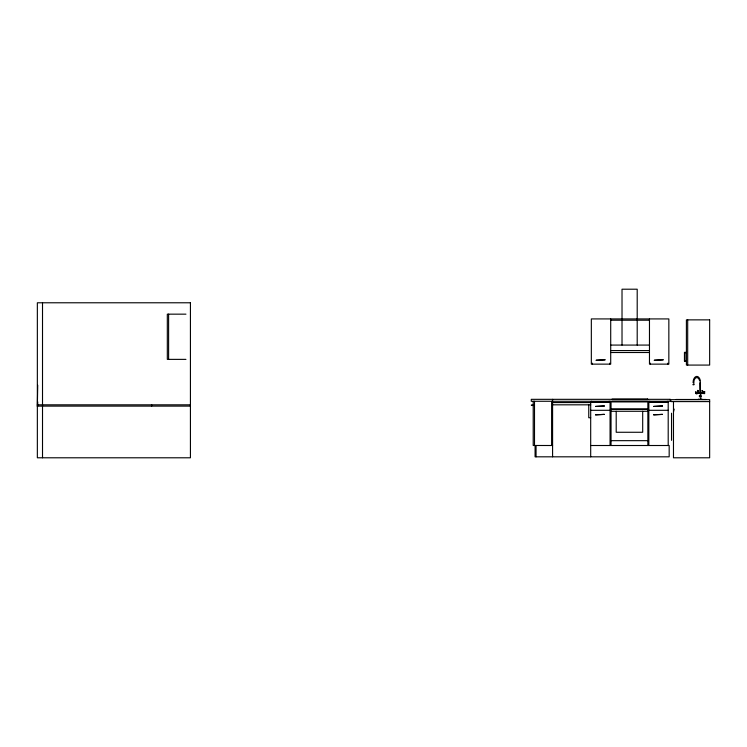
<?xml version="1.0" encoding="UTF-8"?>
<svg xmlns="http://www.w3.org/2000/svg" width="747" height="747" viewBox="0 0 747 747"><rect width="100%" height="100%" fill="white"/><g stroke="black" fill="none" stroke-linecap="round" stroke-linejoin="round"><path stroke-width="1.12" d="M37.35 406.293L37.723 385.153M37.658 406.303L37.733 401.849M703.02 391.904L702.591 392.801L703.02 391.904L703.637 392.278L703.207 393.174L703.637 392.278M693.057 382.697L693.337 380.326A6.331 3.763 -90 0 1 696.802 376.413A6.331 3.763 -90 0 1 700.275 380.326L700.555 393.818M673.477 411.933L674.186 409.113M699.397 395.48L699.397 396.909L701.041 395.751M701.844 392.595L703.581 393.482L702.553 393.482M696.998 393.034L696.858 393.753L697.782 393.482L698.501 392.595L698.015 392.315M697.25 392.53L697.194 393.594L698.258 392.745L696.998 393.361L697.437 392.763M702.712 392.362L701.909 392.203L702.638 391.736M697.754 392.801L696.718 392.661L697.343 392.278M696.008 391.643L695.513 391.736L695.877 392.642M185.947 314.16L167.319 314.16L167.319 359.372L185.947 359.372M610.71 320.211L649.47 320.211M610.71 345.077L649.47 345.077M610.71 350.567L649.47 350.567M686.4 352.351L684.457 352.351L684.457 361.203L686.4 361.203M610.71 352.509L649.47 352.509M686.4 352.808L684.915 352.808L684.915 361.203M684.457 360.754L686.4 360.754M692.786 384.686L694.028 384.686M699.089 392.997L701.256 392.997M700.751 393.818L699.874 393.818L699.855 382.809M698.305 399.253L702.04 399.253M675.96 399.477L699.192 399.477M701.75 399.477L705.906 399.477M709.65 401.597L670.899 401.597L670.899 399.664L709.65 399.664L709.65 457.79L673.477 457.79L673.477 401.597M610.066 401.914L590.69 401.914L590.69 456.819M648.826 401.914L668.201 401.914M590.69 402.558L552.584 402.558L552.584 456.819M37.35 404.827L190.429 404.827M552.584 404.818L590.69 404.818M533.209 405.145L531.266 405.145L533.209 405.593M37.35 406.116L190.429 406.116M611.037 409.02L647.854 409.02M611.037 409.337L647.854 409.337M590.69 410.308L610.066 410.308M648.826 410.308L668.201 410.308M611.037 411.28L647.854 411.28M590.69 417.741L588.757 417.741L588.757 404.818M611.037 440.665L647.854 440.665M552.584 445.511L533.209 445.483L533.209 401.27M590.69 445.511L669.172 445.511L669.172 456.819L535.085 456.819L535.085 445.511M702.544 393.324L703.534 393.071L702.441 392.24L703.338 393.305M702.6 392.427L703.216 392.801M700.331 395.751L701.041 396.638M700.779 392.997L700.779 399.253M693.758 384.686L693.991 380.793A5.126 3.044 -90 0 1 696.802 377.627A5.126 3.044 -90 0 1 699.622 380.793M687.688 319.865L687.688 365.078M671.544 413.222L671.544 440.347M668.201 401.27L668.201 445.511M667.874 363.163L667.874 364.134M667.23 401.27L667.23 402.241L649.787 402.241L649.787 401.27M650.441 363.163L650.441 364.134M649.47 318.922L649.47 364.134L668.845 364.134L668.845 318.922L591.335 318.922L591.335 364.134L610.71 364.134L610.71 318.922M648.826 401.27L648.826 445.511M647.854 445.511L647.854 401.914L611.037 401.914L611.037 445.511M642.691 411.28L642.691 432.27L616.2 432.27L616.2 411.28M637.2 345.077L637.2 289.21L622.018 289.21L622.018 345.077M610.066 401.27L610.066 445.511M609.748 363.163L609.748 364.134M609.104 401.27L609.104 402.241L591.661 402.241L591.661 401.27M592.306 363.163L592.306 364.134M552.584 399.328L552.584 401.27M551.613 401.27L551.613 445.511M536.057 445.511L536.057 456.819M534.497 401.27L534.497 445.511M168.607 314.16L168.607 359.372M151.678 404.827L151.678 406.116M42.514 302.778L42.514 457.79M697.726 391.736L698.09 392.642L698.454 392.203L697.726 391.736M695.513 393.053L696.251 393.734L695.513 393.053M697.633 390.41L698.37 391.092L697.633 390.41M704.356 391.643L704.477 392.642L704.851 391.736L704.356 391.643M702.115 390.672C701.461 391.979 703.646 389.85 702.115 390.672M704.244 393.314C703.581 394.621 705.766 392.483 704.244 393.314M190.429 302.778L37.35 302.778L37.35 457.79L190.429 457.79L190.429 302.778M709.65 319.865L686.4 319.865L686.4 365.078L709.65 365.078L709.65 319.865M605.033 359.811L596.181 360.259L605.033 359.811M663.159 359.811L654.316 360.259L663.159 359.811M647.612 399.131L612.082 399.131L612.082 399.654L647.612 399.654L647.612 399.131M670.134 399.328L531.266 399.328L531.266 401.27L670.134 401.27L670.134 399.328M604.388 405.985L595.536 406.433L604.388 405.985M662.514 405.985L653.672 406.433L662.514 405.985M604.388 414.38L595.536 414.828L604.388 414.38M662.514 414.38L653.672 414.828L662.514 414.38"/></g></svg>
